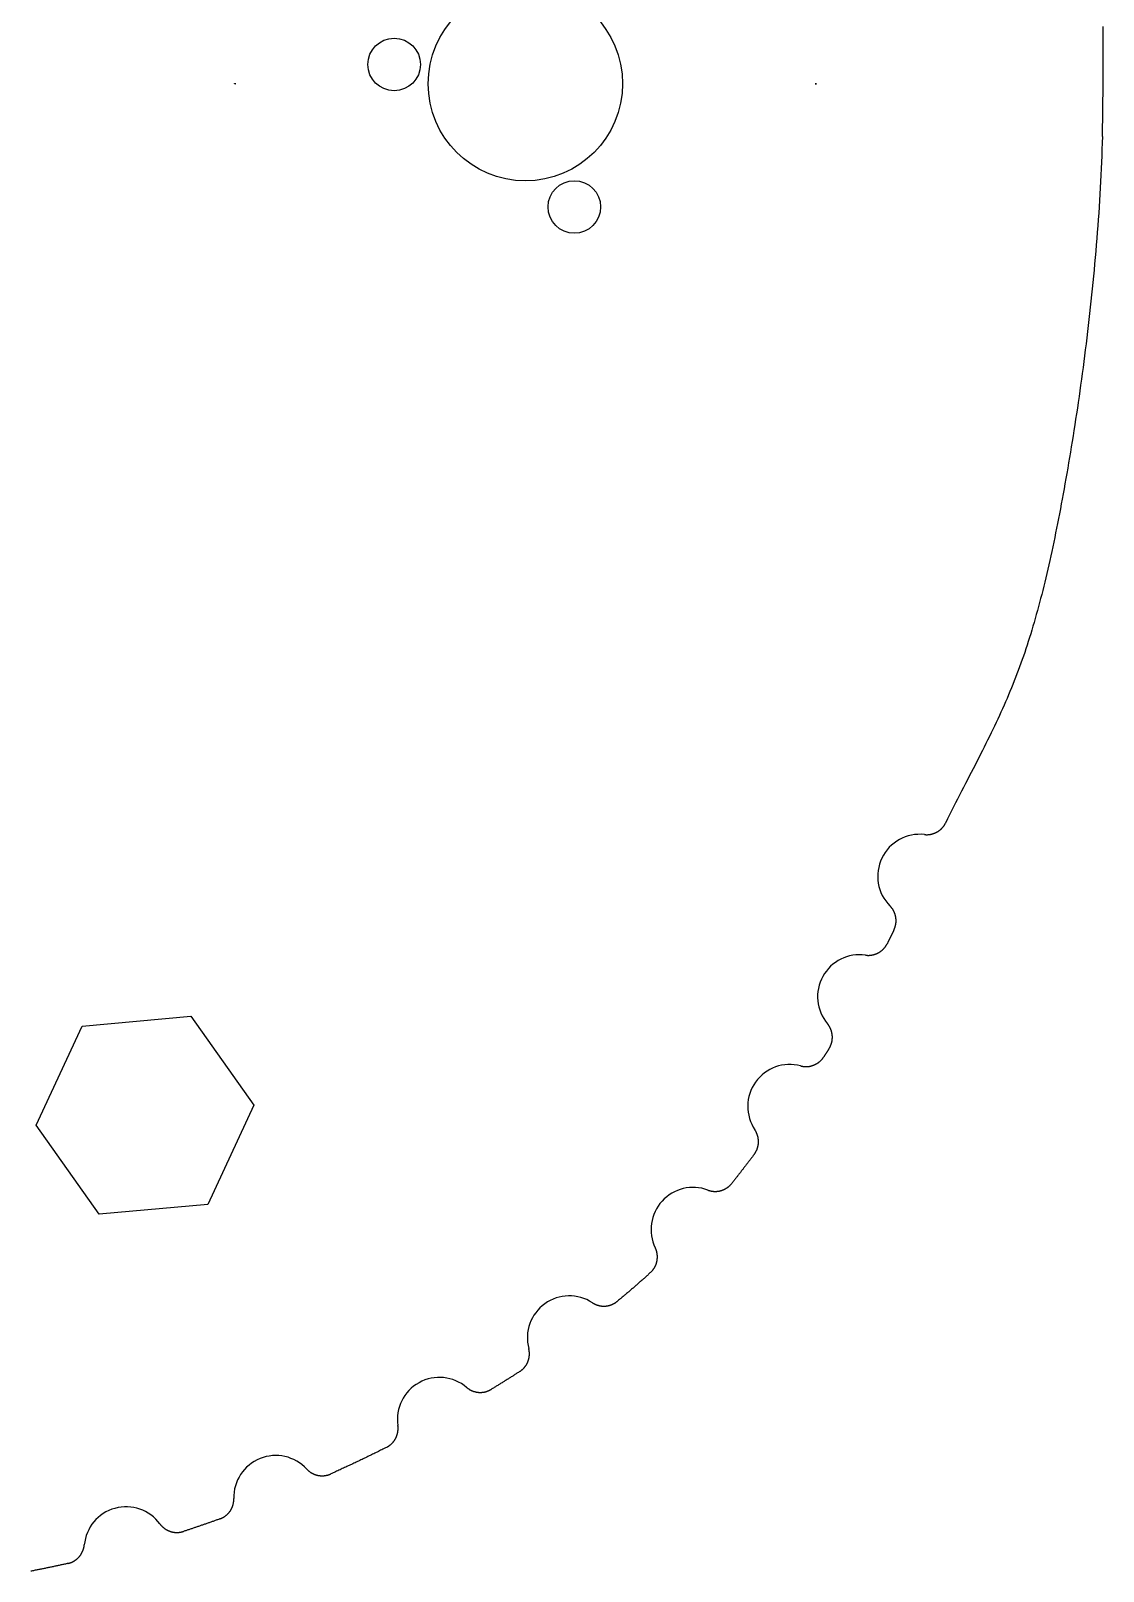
# Model space of a CAD drawing. Extents: x -19 to 113, y 17 to 162.
# Drawn here: x 23.4 to 74.5, y 18.4 to 91.7 of the extents above; entities that cross this region are included whole.
import ezdxf

# ---------------------------------------------------------------- set-up
doc = ezdxf.new("R2010")
doc.units = 0
doc.layers.get('0').update_dxf_attribs({"linetype": 'CONTINUOUS'})

msp = doc.modelspace()

# ---------------------------------------------------------------- linework, layer by layer
msp.add_line((74.445, 86.705), (74.483, 89.222))
for points in [[(74.483, 89.222), (74.482, 89.504), (74.482, 89.783), (74.481, 90.06), (74.48, 90.335), (74.479, 90.608), (74.478, 90.879), (74.477, 91.147), (74.476, 91.414), (74.475, 91.678), (74.474, 91.941)], [(74.445, 86.705), (74.436, 86.399), (74.425, 86.094), (74.414, 85.789), (74.401, 85.484), (74.388, 85.179), (74.374, 84.874), (74.358, 84.57), (74.342, 84.266), (74.325, 83.962), (74.307, 83.659), (74.288, 83.355), (74.268, 83.053), (74.247, 82.75), (74.225, 82.448), (74.202, 82.147), (74.179, 81.846), (74.155, 81.545), (74.13, 81.246), (74.104, 80.946), (74.077, 80.648), (74.05, 80.35), (74.022, 80.053), (73.993, 79.757), (73.963, 79.461), (73.933, 79.166), (73.902, 78.872), (73.87, 78.58), (73.838, 78.288), (73.806, 77.997), (73.772, 77.707), (73.738, 77.418), (73.704, 77.131), (73.669, 76.844), (73.633, 76.559), (73.597, 76.275), (73.561, 75.992), (73.524, 75.711), (73.486, 75.431), (73.448, 75.152), (73.41, 74.875), (73.371, 74.6), (73.332, 74.326), (73.293, 74.053), (73.253, 73.782), (73.213, 73.513), (73.172, 73.245), (73.132, 72.98), (73.09, 72.715), (73.049, 72.453), (73.007, 72.192), (72.966, 71.934), (72.923, 71.677), (72.881, 71.422), (72.838, 71.169), (72.795, 70.917), (72.752, 70.668), (72.709, 70.421), (72.665, 70.176), (72.622, 69.932), (72.578, 69.691), (72.534, 69.452), (72.489, 69.215), (72.445, 68.98), (72.4, 68.747), (72.355, 68.516), (72.31, 68.287), (72.265, 68.06), (72.219, 67.836), (72.174, 67.613), (72.128, 67.393), (72.082, 67.174), (72.035, 66.958), (71.989, 66.744), (71.942, 66.532), (71.894, 66.322), (71.847, 66.113), (71.799, 65.907), (71.751, 65.703), (71.703, 65.501), (71.654, 65.301), (71.605, 65.102), (71.555, 64.906), (71.505, 64.711), (71.455, 64.518), (71.404, 64.327), (71.352, 64.137), (71.3, 63.949), (71.248, 63.763), (71.195, 63.578), (71.141, 63.395), (71.087, 63.213), (71.032, 63.033), (70.977, 62.854), (70.92, 62.676), (70.863, 62.5), (70.806, 62.325), (70.747, 62.151), (70.688, 61.978), (70.628, 61.806), (70.567, 61.635), (70.505, 61.465), (70.442, 61.296), (70.379, 61.127), (70.314, 60.959), (70.249, 60.792), (70.183, 60.626), (70.115, 60.459), (70.047, 60.294), (69.978, 60.128), (69.908, 59.963), (69.836, 59.798), (69.764, 59.634), (69.691, 59.469), (69.616, 59.304), (69.541, 59.14), (69.464, 58.975), (69.387, 58.81), (69.308, 58.645), (69.229, 58.479), (69.148, 58.313), (69.067, 58.146), (68.984, 57.979), (68.901, 57.811), (68.817, 57.643), (68.731, 57.473), (68.645, 57.303), (68.558, 57.132), (68.47, 56.96), (68.382, 56.787), (68.292, 56.612), (68.202, 56.437), (68.112, 56.26), (68.02, 56.082), (67.928, 55.902), (67.836, 55.722), (67.743, 55.539), (67.649, 55.356), (67.555, 55.171), (67.461, 54.984), (67.366, 54.796), (67.271, 54.606), (67.175, 54.415), (67.079, 54.222), (66.983, 54.028)], [(65.975, 53.479), (65.992, 53.477), (66.009, 53.475), (66.026, 53.474), (66.043, 53.473), (66.06, 53.473), (66.077, 53.472), (66.094, 53.472), (66.111, 53.473), (66.128, 53.473), (66.145, 53.474), (66.162, 53.475), (66.178, 53.477), (66.195, 53.478), (66.212, 53.48), (66.229, 53.482), (66.246, 53.485), (66.262, 53.488), (66.279, 53.491), (66.296, 53.494), (66.312, 53.498), (66.329, 53.502), (66.345, 53.506), (66.362, 53.511), (66.378, 53.516), (66.394, 53.521), (66.41, 53.526), (66.426, 53.532), (66.442, 53.538), (66.458, 53.544), (66.474, 53.55), (66.489, 53.557), (66.505, 53.564), (66.52, 53.571), (66.535, 53.579), (66.55, 53.586), (66.565, 53.594), (66.58, 53.603), (66.595, 53.611), (66.609, 53.62), (66.624, 53.629), (66.638, 53.638), (66.652, 53.647), (66.666, 53.657), (66.68, 53.667), (66.693, 53.677), (66.707, 53.688), (66.72, 53.698), (66.733, 53.709), (66.746, 53.72), (66.759, 53.732), (66.771, 53.743), (66.783, 53.755), (66.795, 53.767), (66.807, 53.779), (66.819, 53.791), (66.831, 53.804), (66.842, 53.817), (66.853, 53.83), (66.864, 53.843), (66.874, 53.856), (66.885, 53.87), (66.895, 53.883), (66.905, 53.897), (66.914, 53.911), (66.924, 53.925), (66.933, 53.939), (66.942, 53.954), (66.95, 53.969), (66.959, 53.983), (66.967, 53.998), (66.975, 54.013), (66.983, 54.028)], [(64.524, 48.936), (64.531, 48.952), (64.538, 48.968), (64.545, 48.983), (64.552, 48.999), (64.558, 49.015), (64.564, 49.031), (64.57, 49.047), (64.575, 49.064), (64.581, 49.08), (64.586, 49.096), (64.59, 49.113), (64.595, 49.129), (64.599, 49.146), (64.602, 49.163), (64.606, 49.18), (64.609, 49.196), (64.612, 49.213), (64.615, 49.23), (64.617, 49.247), (64.619, 49.264), (64.621, 49.282), (64.622, 49.299), (64.623, 49.316), (64.624, 49.333), (64.625, 49.35), (64.625, 49.367), (64.625, 49.385), (64.625, 49.402), (64.624, 49.419), (64.623, 49.436), (64.622, 49.453), (64.621, 49.47), (64.619, 49.487), (64.617, 49.504), (64.615, 49.521), (64.612, 49.538), (64.609, 49.555), (64.606, 49.572), (64.602, 49.589), (64.598, 49.606), (64.594, 49.622), (64.59, 49.639), (64.585, 49.655), (64.58, 49.672), (64.575, 49.688), (64.57, 49.705), (64.564, 49.721), (64.558, 49.737), (64.551, 49.753), (64.545, 49.769), (64.538, 49.784), (64.531, 49.8), (64.523, 49.816), (64.516, 49.831), (64.508, 49.846), (64.499, 49.861), (64.491, 49.876), (64.482, 49.891), (64.473, 49.906), (64.464, 49.92), (64.454, 49.935), (64.445, 49.949), (64.435, 49.963), (64.424, 49.977), (64.414, 49.99), (64.403, 50.004), (64.392, 50.017), (64.381, 50.03), (64.37, 50.043), (64.358, 50.056), (64.346, 50.068), (64.334, 50.081)], [(64.524, 48.936), (64.516, 48.92), (64.508, 48.904), (64.5, 48.887), (64.492, 48.871), (64.484, 48.855), (64.476, 48.838), (64.468, 48.822), (64.46, 48.806), (64.452, 48.789), (64.444, 48.773), (64.436, 48.756), (64.428, 48.74), (64.42, 48.724), (64.412, 48.707), (64.404, 48.691), (64.395, 48.675), (64.387, 48.659), (64.379, 48.642), (64.371, 48.626), (64.363, 48.61), (64.355, 48.593), (64.347, 48.577), (64.339, 48.561), (64.331, 48.544), (64.323, 48.528), (64.315, 48.512), (64.307, 48.495), (64.299, 48.479), (64.291, 48.463), (64.283, 48.447), (64.275, 48.43), (64.267, 48.414), (64.259, 48.398), (64.251, 48.382), (64.243, 48.365), (64.235, 48.349), (64.227, 48.333), (64.219, 48.316), (64.21, 48.3), (64.202, 48.284)], [(63.168, 47.738), (63.185, 47.736), (63.202, 47.734), (63.219, 47.733), (63.237, 47.731), (63.254, 47.73), (63.271, 47.729), (63.289, 47.729), (63.306, 47.729), (63.323, 47.729), (63.341, 47.729), (63.358, 47.73), (63.375, 47.731), (63.393, 47.732), (63.41, 47.734), (63.427, 47.736), (63.444, 47.738), (63.461, 47.741), (63.478, 47.744), (63.495, 47.747), (63.512, 47.75), (63.529, 47.754), (63.546, 47.758), (63.563, 47.762), (63.58, 47.767), (63.597, 47.772), (63.613, 47.777), (63.63, 47.782), (63.646, 47.788), (63.662, 47.794), (63.678, 47.8), (63.694, 47.807), (63.71, 47.814), (63.726, 47.821), (63.742, 47.828), (63.757, 47.836), (63.773, 47.844), (63.788, 47.852), (63.803, 47.861), (63.818, 47.869), (63.833, 47.878), (63.847, 47.888), (63.862, 47.897), (63.876, 47.907), (63.891, 47.917), (63.905, 47.927), (63.918, 47.938), (63.932, 47.948), (63.946, 47.959), (63.959, 47.971), (63.972, 47.982), (63.985, 47.994), (63.997, 48.006), (64.01, 48.018), (64.022, 48.03), (64.034, 48.043), (64.046, 48.055), (64.058, 48.068), (64.069, 48.081), (64.08, 48.095), (64.091, 48.108), (64.102, 48.122), (64.112, 48.136), (64.122, 48.15), (64.132, 48.164), (64.142, 48.179), (64.151, 48.193), (64.16, 48.208), (64.169, 48.223), (64.178, 48.238), (64.186, 48.253), (64.195, 48.268), (64.202, 48.284)], [(61.438, 43.294), (61.448, 43.308), (61.457, 43.324), (61.465, 43.339), (61.474, 43.354), (61.482, 43.37), (61.49, 43.385), (61.497, 43.401), (61.505, 43.417), (61.512, 43.433), (61.519, 43.449), (61.525, 43.465), (61.531, 43.482), (61.537, 43.498), (61.543, 43.515), (61.548, 43.531), (61.553, 43.548), (61.558, 43.565), (61.562, 43.582), (61.567, 43.599), (61.57, 43.616), (61.574, 43.633), (61.577, 43.651), (61.58, 43.668), (61.583, 43.685), (61.585, 43.703), (61.587, 43.72), (61.589, 43.737), (61.59, 43.755), (61.591, 43.772), (61.592, 43.79), (61.593, 43.807), (61.593, 43.825), (61.593, 43.842), (61.592, 43.86), (61.592, 43.877), (61.591, 43.895), (61.589, 43.912), (61.588, 43.93), (61.586, 43.947), (61.584, 43.964), (61.581, 43.982), (61.578, 43.999), (61.575, 44.016), (61.572, 44.034), (61.568, 44.051), (61.564, 44.068), (61.559, 44.085), (61.555, 44.102), (61.55, 44.119), (61.545, 44.135), (61.539, 44.152), (61.533, 44.169), (61.527, 44.185), (61.521, 44.201), (61.514, 44.218), (61.507, 44.234), (61.5, 44.25), (61.492, 44.265), (61.484, 44.281), (61.476, 44.297), (61.468, 44.312), (61.459, 44.328), (61.45, 44.343), (61.441, 44.358), (61.432, 44.372), (61.422, 44.387), (61.412, 44.401), (61.402, 44.416), (61.391, 44.43), (61.381, 44.444), (61.37, 44.458), (61.359, 44.471)], [(61.438, 43.294), (61.432, 43.283), (61.425, 43.273), (61.419, 43.263), (61.412, 43.253), (61.406, 43.242), (61.4, 43.232), (61.393, 43.222), (61.387, 43.212), (61.38, 43.202), (61.374, 43.191), (61.367, 43.181), (61.361, 43.171), (61.354, 43.161), (61.348, 43.151), (61.341, 43.141), (61.335, 43.13), (61.328, 43.12), (61.322, 43.11), (61.315, 43.1), (61.309, 43.09), (61.303, 43.08), (61.296, 43.07), (61.29, 43.06), (61.283, 43.05), (61.277, 43.04), (61.27, 43.03), (61.264, 43.02), (61.257, 43.01), (61.251, 42.999), (61.245, 42.989), (61.238, 42.979), (61.232, 42.969), (61.225, 42.959), (61.219, 42.95), (61.212, 42.94), (61.206, 42.93), (61.2, 42.92), (61.193, 42.91), (61.187, 42.9), (61.18, 42.89)], [(60.082, 42.466), (60.099, 42.462), (60.116, 42.458), (60.133, 42.454), (60.151, 42.451), (60.168, 42.448), (60.185, 42.445), (60.202, 42.442), (60.219, 42.44), (60.237, 42.438), (60.254, 42.436), (60.272, 42.435), (60.289, 42.434), (60.306, 42.433), (60.324, 42.433), (60.341, 42.433), (60.359, 42.433), (60.376, 42.433), (60.394, 42.434), (60.411, 42.435), (60.428, 42.436), (60.446, 42.438), (60.463, 42.44), (60.481, 42.442), (60.498, 42.445), (60.515, 42.448), (60.532, 42.451), (60.549, 42.455), (60.566, 42.458), (60.583, 42.463), (60.6, 42.467), (60.617, 42.472), (60.634, 42.477), (60.65, 42.482), (60.667, 42.487), (60.683, 42.493), (60.7, 42.499), (60.716, 42.506), (60.732, 42.512), (60.748, 42.519), (60.764, 42.527), (60.78, 42.534), (60.795, 42.542), (60.811, 42.55), (60.826, 42.558), (60.841, 42.567), (60.857, 42.576), (60.871, 42.585), (60.886, 42.595), (60.901, 42.604), (60.915, 42.614), (60.929, 42.624), (60.943, 42.635), (60.957, 42.645), (60.971, 42.656), (60.984, 42.667), (60.998, 42.679), (61.011, 42.69), (61.024, 42.702), (61.036, 42.714), (61.049, 42.727), (61.061, 42.739), (61.073, 42.752), (61.085, 42.765), (61.096, 42.778), (61.108, 42.791), (61.119, 42.805), (61.13, 42.818), (61.14, 42.832), (61.151, 42.846), (61.161, 42.861), (61.171, 42.875), (61.18, 42.89)], [(57.873, 38.254), (57.884, 38.268), (57.894, 38.282), (57.904, 38.296), (57.913, 38.311), (57.922, 38.325), (57.932, 38.34), (57.94, 38.355), (57.949, 38.369), (57.957, 38.385), (57.965, 38.4), (57.973, 38.415), (57.981, 38.431), (57.988, 38.446), (57.995, 38.462), (58.002, 38.478), (58.008, 38.494), (58.014, 38.51), (58.02, 38.526), (58.026, 38.542), (58.031, 38.559), (58.036, 38.575), (58.041, 38.592), (58.045, 38.609), (58.049, 38.625), (58.053, 38.642), (58.057, 38.659), (58.06, 38.676), (58.063, 38.693), (58.066, 38.71), (58.068, 38.727), (58.071, 38.744), (58.072, 38.761), (58.074, 38.778), (58.075, 38.796), (58.076, 38.813), (58.077, 38.83), (58.077, 38.847), (58.077, 38.864), (58.077, 38.882), (58.076, 38.899), (58.076, 38.916), (58.074, 38.933), (58.073, 38.951), (58.071, 38.968), (58.069, 38.985), (58.067, 39.002), (58.064, 39.019), (58.061, 39.036), (58.058, 39.053), (58.055, 39.07), (58.051, 39.087), (58.047, 39.104), (58.043, 39.12), (58.038, 39.137), (58.033, 39.154), (58.028, 39.17), (58.022, 39.186), (58.016, 39.203), (58.01, 39.219), (58.004, 39.235), (57.997, 39.251), (57.99, 39.267), (57.983, 39.282), (57.976, 39.298), (57.968, 39.314), (57.96, 39.329), (57.952, 39.344), (57.943, 39.359), (57.935, 39.374), (57.926, 39.389), (57.916, 39.403), (57.907, 39.418)], [(57.873, 38.254), (57.852, 38.226), (57.83, 38.198), (57.809, 38.169), (57.787, 38.141), (57.765, 38.113), (57.744, 38.084), (57.722, 38.056), (57.7, 38.027), (57.679, 37.999), (57.657, 37.97), (57.635, 37.942), (57.613, 37.913), (57.592, 37.885), (57.57, 37.856), (57.548, 37.828), (57.526, 37.799), (57.504, 37.771), (57.482, 37.742), (57.46, 37.713), (57.438, 37.685), (57.416, 37.656), (57.393, 37.627), (57.371, 37.598), (57.349, 37.57), (57.327, 37.541), (57.304, 37.512), (57.282, 37.483), (57.26, 37.454), (57.237, 37.425), (57.215, 37.396), (57.192, 37.367), (57.17, 37.338), (57.147, 37.309), (57.125, 37.28), (57.102, 37.251), (57.079, 37.222), (57.056, 37.193), (57.034, 37.163), (57.011, 37.134), (56.988, 37.105), (56.965, 37.076), (56.942, 37.046), (56.919, 37.017), (56.896, 36.988), (56.873, 36.958), (56.85, 36.929), (56.827, 36.9), (56.803, 36.87)], [(55.668, 36.554), (55.684, 36.548), (55.701, 36.542), (55.717, 36.537), (55.734, 36.531), (55.751, 36.527), (55.768, 36.522), (55.785, 36.518), (55.802, 36.514), (55.819, 36.51), (55.836, 36.507), (55.853, 36.504), (55.87, 36.501), (55.888, 36.499), (55.905, 36.497), (55.922, 36.495), (55.94, 36.493), (55.957, 36.492), (55.975, 36.491), (55.992, 36.49), (56.01, 36.49), (56.027, 36.49), (56.045, 36.49), (56.062, 36.491), (56.08, 36.492), (56.097, 36.493), (56.115, 36.495), (56.132, 36.497), (56.15, 36.499), (56.167, 36.501), (56.184, 36.504), (56.201, 36.507), (56.219, 36.51), (56.236, 36.514), (56.253, 36.518), (56.27, 36.522), (56.287, 36.527), (56.303, 36.531), (56.32, 36.537), (56.337, 36.542), (56.353, 36.548), (56.37, 36.554), (56.386, 36.56), (56.402, 36.567), (56.418, 36.573), (56.434, 36.581), (56.45, 36.588), (56.466, 36.596), (56.482, 36.604), (56.497, 36.612), (56.512, 36.621), (56.528, 36.629), (56.543, 36.638), (56.558, 36.648), (56.572, 36.657), (56.587, 36.667), (56.601, 36.677), (56.615, 36.688), (56.629, 36.698), (56.643, 36.709), (56.657, 36.72), (56.67, 36.731), (56.683, 36.743), (56.696, 36.755), (56.709, 36.767), (56.722, 36.779), (56.734, 36.791), (56.746, 36.804), (56.758, 36.817), (56.77, 36.83), (56.781, 36.843), (56.792, 36.857), (56.803, 36.87)], [(52.944, 32.639), (52.957, 32.651), (52.969, 32.664), (52.982, 32.676), (52.994, 32.689), (53.006, 32.702), (53.018, 32.715), (53.029, 32.729), (53.041, 32.742), (53.052, 32.756), (53.063, 32.77), (53.073, 32.784), (53.083, 32.799), (53.093, 32.813), (53.103, 32.828), (53.113, 32.843), (53.122, 32.858), (53.131, 32.873), (53.14, 32.889), (53.148, 32.904), (53.156, 32.92), (53.164, 32.936), (53.172, 32.952), (53.179, 32.968), (53.186, 32.984), (53.193, 33.001), (53.2, 33.017), (53.206, 33.034), (53.212, 33.05), (53.217, 33.067), (53.222, 33.084), (53.227, 33.101), (53.232, 33.118), (53.236, 33.135), (53.24, 33.152), (53.244, 33.17), (53.248, 33.187), (53.251, 33.205), (53.254, 33.222), (53.256, 33.24), (53.258, 33.257), (53.26, 33.275), (53.262, 33.292), (53.263, 33.31), (53.264, 33.328), (53.265, 33.346), (53.265, 33.363), (53.265, 33.381), (53.265, 33.399), (53.264, 33.416), (53.263, 33.434), (53.262, 33.452), (53.261, 33.47), (53.259, 33.487), (53.257, 33.505), (53.254, 33.522), (53.251, 33.54), (53.248, 33.557), (53.245, 33.575), (53.241, 33.592), (53.237, 33.609), (53.233, 33.627), (53.228, 33.644), (53.223, 33.661), (53.218, 33.678), (53.212, 33.695), (53.206, 33.711), (53.2, 33.728), (53.194, 33.744), (53.187, 33.761), (53.18, 33.777), (53.173, 33.793), (53.165, 33.809)], [(52.944, 32.639), (52.913, 32.61), (52.881, 32.582), (52.85, 32.553), (52.819, 32.524), (52.787, 32.495), (52.756, 32.467), (52.724, 32.438), (52.692, 32.409), (52.661, 32.381), (52.629, 32.352), (52.597, 32.323), (52.565, 32.294), (52.533, 32.266), (52.5, 32.237), (52.468, 32.208), (52.436, 32.179), (52.403, 32.151), (52.37, 32.122), (52.338, 32.093), (52.305, 32.064), (52.272, 32.035), (52.239, 32.007), (52.206, 31.978), (52.173, 31.949), (52.14, 31.92), (52.107, 31.891), (52.073, 31.863), (52.04, 31.834), (52.006, 31.805), (51.973, 31.776), (51.939, 31.747), (51.905, 31.718), (51.871, 31.689), (51.837, 31.661), (51.803, 31.632), (51.769, 31.603), (51.734, 31.574), (51.7, 31.545), (51.666, 31.516), (51.631, 31.487), (51.596, 31.459), (51.562, 31.43), (51.527, 31.401), (51.492, 31.372), (51.457, 31.343), (51.422, 31.314), (51.387, 31.285), (51.351, 31.256)], [(50.171, 31.193), (50.185, 31.183), (50.2, 31.174), (50.216, 31.165), (50.231, 31.156), (50.246, 31.148), (50.262, 31.14), (50.277, 31.132), (50.293, 31.124), (50.309, 31.117), (50.325, 31.11), (50.341, 31.103), (50.358, 31.097), (50.374, 31.091), (50.391, 31.085), (50.407, 31.079), (50.424, 31.074), (50.441, 31.069), (50.458, 31.064), (50.475, 31.06), (50.492, 31.056), (50.509, 31.052), (50.526, 31.048), (50.544, 31.045), (50.561, 31.042), (50.578, 31.04), (50.596, 31.037), (50.613, 31.035), (50.631, 31.034), (50.648, 31.032), (50.666, 31.031), (50.683, 31.03), (50.701, 31.03), (50.718, 31.03), (50.736, 31.03), (50.753, 31.03), (50.771, 31.031), (50.788, 31.032), (50.806, 31.034), (50.823, 31.035), (50.841, 31.037), (50.858, 31.04), (50.875, 31.042), (50.893, 31.045), (50.91, 31.049), (50.927, 31.052), (50.945, 31.056), (50.962, 31.06), (50.979, 31.064), (50.996, 31.069), (51.012, 31.074), (51.029, 31.08), (51.046, 31.085), (51.062, 31.091), (51.079, 31.097), (51.095, 31.104), (51.111, 31.111), (51.128, 31.118), (51.144, 31.125), (51.159, 31.133), (51.175, 31.141), (51.191, 31.149), (51.206, 31.157), (51.221, 31.166), (51.237, 31.175), (51.251, 31.184), (51.266, 31.194), (51.281, 31.203), (51.295, 31.213), (51.31, 31.224), (51.324, 31.234), (51.338, 31.245), (51.351, 31.256)], [(46.715, 27.918), (46.73, 27.928), (46.744, 27.938), (46.758, 27.948), (46.772, 27.958), (46.786, 27.969), (46.8, 27.979), (46.813, 27.99), (46.827, 28.002), (46.84, 28.013), (46.853, 28.025), (46.865, 28.037), (46.878, 28.049), (46.89, 28.061), (46.902, 28.074), (46.914, 28.087), (46.925, 28.1), (46.937, 28.113), (46.948, 28.126), (46.959, 28.14), (46.97, 28.153), (46.98, 28.167), (46.99, 28.182), (47, 28.196), (47.01, 28.21), (47.019, 28.225), (47.029, 28.24), (47.038, 28.255), (47.046, 28.27), (47.055, 28.285), (47.063, 28.301), (47.071, 28.316), (47.078, 28.332), (47.085, 28.348), (47.092, 28.364), (47.099, 28.38), (47.106, 28.396), (47.112, 28.412), (47.118, 28.428), (47.123, 28.445), (47.129, 28.461), (47.134, 28.478), (47.138, 28.495), (47.143, 28.512), (47.147, 28.529), (47.151, 28.546), (47.155, 28.563), (47.158, 28.58), (47.161, 28.597), (47.164, 28.614), (47.166, 28.632), (47.168, 28.649), (47.17, 28.666), (47.171, 28.684), (47.172, 28.701), (47.173, 28.719), (47.174, 28.736), (47.174, 28.753), (47.174, 28.771), (47.174, 28.788), (47.173, 28.806), (47.172, 28.823), (47.171, 28.841), (47.169, 28.858), (47.167, 28.875), (47.165, 28.893), (47.163, 28.91), (47.16, 28.927), (47.157, 28.944), (47.153, 28.961), (47.15, 28.979), (47.146, 28.996), (47.141, 29.012)], [(46.715, 27.918), (46.682, 27.897), (46.648, 27.875), (46.615, 27.854), (46.581, 27.832), (46.548, 27.811), (46.514, 27.79), (46.48, 27.768), (46.447, 27.747), (46.413, 27.725), (46.379, 27.704), (46.346, 27.683), (46.312, 27.661), (46.278, 27.64), (46.244, 27.618), (46.211, 27.597), (46.177, 27.576), (46.143, 27.554), (46.109, 27.533), (46.075, 27.512), (46.041, 27.491), (46.007, 27.469), (45.973, 27.448), (45.939, 27.427), (45.905, 27.406), (45.871, 27.384), (45.837, 27.363), (45.802, 27.342), (45.768, 27.321), (45.734, 27.3), (45.7, 27.279), (45.666, 27.258), (45.631, 27.236), (45.597, 27.215), (45.563, 27.194), (45.528, 27.173), (45.494, 27.152), (45.46, 27.131), (45.425, 27.11), (45.391, 27.089), (45.357, 27.068)], [(44.188, 27.161), (44.202, 27.149), (44.215, 27.139), (44.229, 27.128), (44.243, 27.117), (44.257, 27.107), (44.271, 27.097), (44.286, 27.088), (44.3, 27.078), (44.315, 27.069), (44.33, 27.06), (44.345, 27.051), (44.36, 27.043), (44.375, 27.035), (44.391, 27.027), (44.406, 27.019), (44.422, 27.012), (44.438, 27.005), (44.454, 26.998), (44.47, 26.992), (44.486, 26.986), (44.503, 26.98), (44.519, 26.974), (44.536, 26.969), (44.552, 26.963), (44.569, 26.959), (44.586, 26.954), (44.603, 26.95), (44.62, 26.946), (44.637, 26.942), (44.654, 26.939), (44.671, 26.936), (44.688, 26.933), (44.705, 26.931), (44.722, 26.929), (44.74, 26.927), (44.757, 26.925), (44.774, 26.924), (44.792, 26.923), (44.809, 26.923), (44.826, 26.922), (44.844, 26.922), (44.861, 26.923), (44.878, 26.923), (44.896, 26.924), (44.913, 26.925), (44.931, 26.927), (44.948, 26.929), (44.965, 26.931), (44.982, 26.933), (45, 26.936), (45.017, 26.939), (45.034, 26.942), (45.051, 26.946), (45.068, 26.949), (45.085, 26.954), (45.102, 26.958), (45.118, 26.963), (45.135, 26.968), (45.152, 26.973), (45.168, 26.979), (45.184, 26.985), (45.201, 26.991), (45.217, 26.997), (45.233, 27.004), (45.249, 27.011), (45.265, 27.019), (45.28, 27.026), (45.296, 27.034), (45.311, 27.042), (45.326, 27.051), (45.342, 27.059), (45.357, 27.068)], [(40.373, 24.308), (40.389, 24.316), (40.404, 24.324), (40.419, 24.333), (40.434, 24.341), (40.449, 24.35), (40.464, 24.36), (40.478, 24.369), (40.493, 24.379), (40.507, 24.389), (40.521, 24.399), (40.535, 24.41), (40.548, 24.42), (40.562, 24.431), (40.575, 24.442), (40.588, 24.454), (40.601, 24.465), (40.614, 24.477), (40.626, 24.489), (40.638, 24.502), (40.65, 24.514), (40.662, 24.527), (40.674, 24.54), (40.685, 24.553), (40.697, 24.566), (40.707, 24.58), (40.718, 24.593), (40.729, 24.607), (40.739, 24.621), (40.749, 24.636), (40.758, 24.65), (40.768, 24.665), (40.777, 24.679), (40.786, 24.694), (40.795, 24.709), (40.803, 24.724), (40.811, 24.74), (40.819, 24.755), (40.827, 24.771), (40.834, 24.786), (40.841, 24.802), (40.848, 24.818), (40.854, 24.834), (40.861, 24.851), (40.867, 24.867), (40.872, 24.883), (40.878, 24.9), (40.883, 24.917), (40.888, 24.933), (40.892, 24.95), (40.896, 24.967), (40.9, 24.984), (40.904, 25.001), (40.907, 25.018), (40.91, 25.035), (40.913, 25.052), (40.915, 25.069), (40.918, 25.087), (40.919, 25.104), (40.921, 25.121), (40.922, 25.139), (40.923, 25.156), (40.924, 25.173), (40.924, 25.191), (40.924, 25.208), (40.924, 25.226), (40.923, 25.243), (40.922, 25.26), (40.921, 25.278), (40.92, 25.295), (40.918, 25.312), (40.916, 25.33), (40.914, 25.347)], [(40.373, 24.308), (40.318, 24.28), (40.262, 24.252), (40.206, 24.224), (40.151, 24.197), (40.095, 24.169), (40.039, 24.141), (39.984, 24.114), (39.928, 24.086), (39.873, 24.059), (39.817, 24.031), (39.762, 24.004), (39.706, 23.977), (39.651, 23.95), (39.595, 23.923), (39.54, 23.896), (39.484, 23.869), (39.429, 23.842), (39.373, 23.815), (39.318, 23.788), (39.263, 23.762), (39.207, 23.735), (39.152, 23.709), (39.097, 23.682), (39.041, 23.656), (38.986, 23.629), (38.931, 23.603), (38.876, 23.577), (38.821, 23.551), (38.765, 23.525), (38.71, 23.499), (38.655, 23.473), (38.6, 23.447), (38.545, 23.421), (38.49, 23.395), (38.435, 23.37), (38.38, 23.344), (38.325, 23.319), (38.27, 23.293), (38.215, 23.268), (38.16, 23.242), (38.105, 23.217), (38.05, 23.192), (37.996, 23.167), (37.941, 23.142), (37.886, 23.117), (37.831, 23.092), (37.777, 23.067), (37.722, 23.042)], [(36.574, 23.275), (36.586, 23.263), (36.599, 23.25), (36.611, 23.238), (36.623, 23.226), (36.636, 23.214), (36.649, 23.202), (36.662, 23.191), (36.675, 23.18), (36.689, 23.169), (36.703, 23.158), (36.717, 23.148), (36.731, 23.138), (36.745, 23.128), (36.759, 23.118), (36.774, 23.109), (36.788, 23.1), (36.803, 23.091), (36.818, 23.082), (36.834, 23.074), (36.849, 23.066), (36.864, 23.058), (36.88, 23.05), (36.896, 23.043), (36.912, 23.036), (36.928, 23.029), (36.944, 23.022), (36.96, 23.016), (36.976, 23.01), (36.993, 23.005), (37.009, 22.999), (37.026, 22.994), (37.043, 22.99), (37.059, 22.985), (37.076, 22.981), (37.093, 22.977), (37.11, 22.973), (37.127, 22.97), (37.144, 22.967), (37.161, 22.964), (37.178, 22.962), (37.196, 22.96), (37.213, 22.958), (37.23, 22.956), (37.248, 22.955), (37.265, 22.954), (37.282, 22.954), (37.3, 22.953), (37.317, 22.953), (37.335, 22.954), (37.352, 22.954), (37.369, 22.955), (37.387, 22.956), (37.404, 22.958), (37.421, 22.96), (37.439, 22.962), (37.456, 22.964), (37.473, 22.967), (37.49, 22.97), (37.507, 22.973), (37.524, 22.977), (37.541, 22.98), (37.558, 22.985), (37.575, 22.989), (37.592, 22.994), (37.608, 22.999), (37.625, 23.004), (37.641, 23.01), (37.658, 23.016), (37.674, 23.022), (37.69, 23.028), (37.706, 23.035), (37.722, 23.042)], [(32.443, 20.902), (32.46, 20.908), (32.476, 20.914), (32.492, 20.921), (32.508, 20.927), (32.524, 20.935), (32.54, 20.942), (32.555, 20.95), (32.571, 20.958), (32.586, 20.966), (32.601, 20.974), (32.616, 20.983), (32.631, 20.992), (32.645, 21.001), (32.66, 21.011), (32.674, 21.02), (32.688, 21.03), (32.703, 21.041), (32.716, 21.051), (32.73, 21.062), (32.743, 21.073), (32.757, 21.084), (32.77, 21.095), (32.783, 21.107), (32.796, 21.119), (32.808, 21.131), (32.82, 21.144), (32.832, 21.156), (32.844, 21.169), (32.856, 21.182), (32.867, 21.195), (32.878, 21.208), (32.889, 21.222), (32.9, 21.235), (32.91, 21.249), (32.92, 21.263), (32.93, 21.277), (32.94, 21.292), (32.949, 21.306), (32.959, 21.321), (32.967, 21.336), (32.976, 21.351), (32.985, 21.366), (32.993, 21.382), (33.001, 21.397), (33.008, 21.413), (33.016, 21.429), (33.023, 21.445), (33.029, 21.461), (33.036, 21.477), (33.042, 21.493), (33.048, 21.509), (33.054, 21.526), (33.059, 21.542), (33.064, 21.559), (33.069, 21.576), (33.074, 21.592), (33.078, 21.609), (33.082, 21.626), (33.085, 21.643), (33.089, 21.66), (33.092, 21.678), (33.094, 21.695), (33.097, 21.712), (33.099, 21.729), (33.101, 21.747), (33.102, 21.764), (33.103, 21.781), (33.104, 21.799), (33.105, 21.816), (33.105, 21.833), (33.105, 21.851), (33.105, 21.868)], [(29.59, 20.662), (29.6, 20.648), (29.611, 20.634), (29.622, 20.621), (29.633, 20.607), (29.644, 20.594), (29.656, 20.581), (29.668, 20.569), (29.68, 20.556), (29.692, 20.544), (29.705, 20.532), (29.717, 20.52), (29.73, 20.508), (29.743, 20.497), (29.757, 20.485), (29.77, 20.474), (29.784, 20.464), (29.798, 20.453), (29.812, 20.443), (29.826, 20.433), (29.84, 20.423), (29.855, 20.413), (29.87, 20.404), (29.884, 20.395), (29.899, 20.386), (29.915, 20.378), (29.93, 20.37), (29.946, 20.362), (29.961, 20.354), (29.977, 20.347), (29.993, 20.339), (30.009, 20.333), (30.025, 20.326), (30.041, 20.32), (30.057, 20.314), (30.074, 20.308), (30.09, 20.302), (30.107, 20.297), (30.123, 20.292), (30.14, 20.288), (30.157, 20.284), (30.174, 20.28), (30.191, 20.276), (30.208, 20.272), (30.225, 20.269), (30.242, 20.267), (30.26, 20.264), (30.277, 20.262), (30.294, 20.26), (30.312, 20.258), (30.329, 20.257), (30.347, 20.256), (30.364, 20.255), (30.381, 20.255), (30.399, 20.255), (30.416, 20.255), (30.434, 20.256), (30.451, 20.256), (30.468, 20.257), (30.486, 20.259), (30.503, 20.261), (30.521, 20.263), (30.538, 20.265), (30.555, 20.268), (30.572, 20.271), (30.589, 20.274), (30.606, 20.277), (30.623, 20.281), (30.64, 20.285), (30.657, 20.29), (30.674, 20.294), (30.691, 20.299), (30.707, 20.305)], [(32.443, 20.902), (32.407, 20.889), (32.371, 20.876), (32.334, 20.863), (32.298, 20.85), (32.262, 20.837), (32.225, 20.824), (32.189, 20.811), (32.153, 20.798), (32.116, 20.785), (32.08, 20.772), (32.044, 20.759), (32.007, 20.747), (31.971, 20.734), (31.935, 20.721), (31.899, 20.709), (31.863, 20.696), (31.826, 20.683), (31.79, 20.671), (31.754, 20.658), (31.718, 20.646), (31.682, 20.633), (31.645, 20.621), (31.609, 20.608), (31.573, 20.596), (31.537, 20.583), (31.501, 20.571), (31.465, 20.559), (31.428, 20.546), (31.392, 20.534), (31.356, 20.522), (31.32, 20.509), (31.284, 20.497), (31.248, 20.485), (31.212, 20.473), (31.176, 20.461), (31.14, 20.448), (31.104, 20.436), (31.068, 20.424), (31.032, 20.412), (30.995, 20.4), (30.959, 20.388), (30.923, 20.376), (30.887, 20.364), (30.851, 20.352), (30.815, 20.34), (30.779, 20.328), (30.743, 20.317), (30.707, 20.305)], [(25.211, 18.781), (25.228, 18.785), (25.245, 18.79), (25.262, 18.794), (25.279, 18.799), (25.296, 18.804), (25.312, 18.81), (25.329, 18.815), (25.345, 18.821), (25.361, 18.828), (25.377, 18.834), (25.393, 18.841), (25.409, 18.848), (25.425, 18.856), (25.441, 18.863), (25.456, 18.871), (25.471, 18.88), (25.487, 18.888), (25.502, 18.897), (25.517, 18.906), (25.531, 18.915), (25.546, 18.925), (25.56, 18.934), (25.575, 18.944), (25.589, 18.955), (25.603, 18.965), (25.617, 18.976), (25.63, 18.987), (25.643, 18.998), (25.656, 19.01), (25.669, 19.022), (25.682, 19.033), (25.695, 19.046), (25.707, 19.058), (25.719, 19.07), (25.731, 19.083), (25.742, 19.096), (25.754, 19.109), (25.765, 19.123), (25.776, 19.136), (25.787, 19.15), (25.797, 19.164), (25.807, 19.178), (25.817, 19.192), (25.827, 19.207), (25.837, 19.222), (25.846, 19.236), (25.855, 19.251), (25.863, 19.267), (25.872, 19.282), (25.88, 19.297), (25.888, 19.313), (25.896, 19.329), (25.903, 19.344), (25.91, 19.36), (25.917, 19.376), (25.923, 19.393), (25.929, 19.409), (25.935, 19.425), (25.941, 19.442), (25.946, 19.459), (25.951, 19.475), (25.956, 19.492), (25.961, 19.509), (25.965, 19.526), (25.969, 19.543), (25.972, 19.56), (25.976, 19.577), (25.979, 19.594), (25.981, 19.612), (25.984, 19.629), (25.986, 19.646), (25.988, 19.664)], [(25.211, 18.781), (25.17, 18.772), (25.128, 18.763), (25.087, 18.754), (25.045, 18.744), (25.003, 18.735), (24.962, 18.726), (24.92, 18.717), (24.878, 18.708), (24.836, 18.698), (24.794, 18.689), (24.753, 18.68), (24.711, 18.671), (24.669, 18.662), (24.627, 18.653), (24.585, 18.644), (24.543, 18.635), (24.501, 18.626), (24.459, 18.618), (24.417, 18.609), (24.375, 18.6), (24.333, 18.591), (24.29, 18.582), (24.248, 18.574), (24.206, 18.565), (24.164, 18.556), (24.121, 18.548), (24.079, 18.539), (24.037, 18.53), (23.994, 18.522), (23.952, 18.513), (23.909, 18.505), (23.867, 18.496), (23.824, 18.488), (23.782, 18.479), (23.739, 18.471), (23.697, 18.462), (23.654, 18.454), (23.611, 18.446), (23.568, 18.437), (23.526, 18.429), (23.483, 18.421), (23.44, 18.412)]]:
    msp.add_lwpolyline(points)
for points in [[(33.195, 89.222), (33.133, 89.222, -0.000166), (33.133, 89.231)], [(60.833, 89.213, 0.000166), (60.833, 89.222), (60.77, 89.222)]]:
    msp.add_lwpolyline(points, format="xyb", close=True)
msp.add_lwpolyline([(26.702, 35.4), (23.706, 39.645), (25.884, 44.363), (31.059, 44.835), (34.055, 40.589), (31.876, 35.872)], close=True)
for centre, radius in [((46.983, 89.222), 4.625), ((40.737, 90.138), 1.25), ((49.313, 83.355), 1.25)]:
    msp.add_circle(centre, radius)
for centre, start, end in [((65.752, 51.491), 83.60353, 224.84236), ((62.89, 45.758), 82.00798, 220.04481), ((59.566, 40.534), 75.04213, 213.93663), ((54.965, 34.681), 69.44603, 205.83554), ((49.076, 29.519), 56.82888, 194.66303), ((42.892, 25.637), 49.60763, 188.35475), ((35.104, 21.919), 42.68936, 181.45996), ((27.979, 19.477), 36.34265, 174.64137)]:
    msp.add_arc(centre, 2, start, end)

doc.saveas('drawing.dxf')
